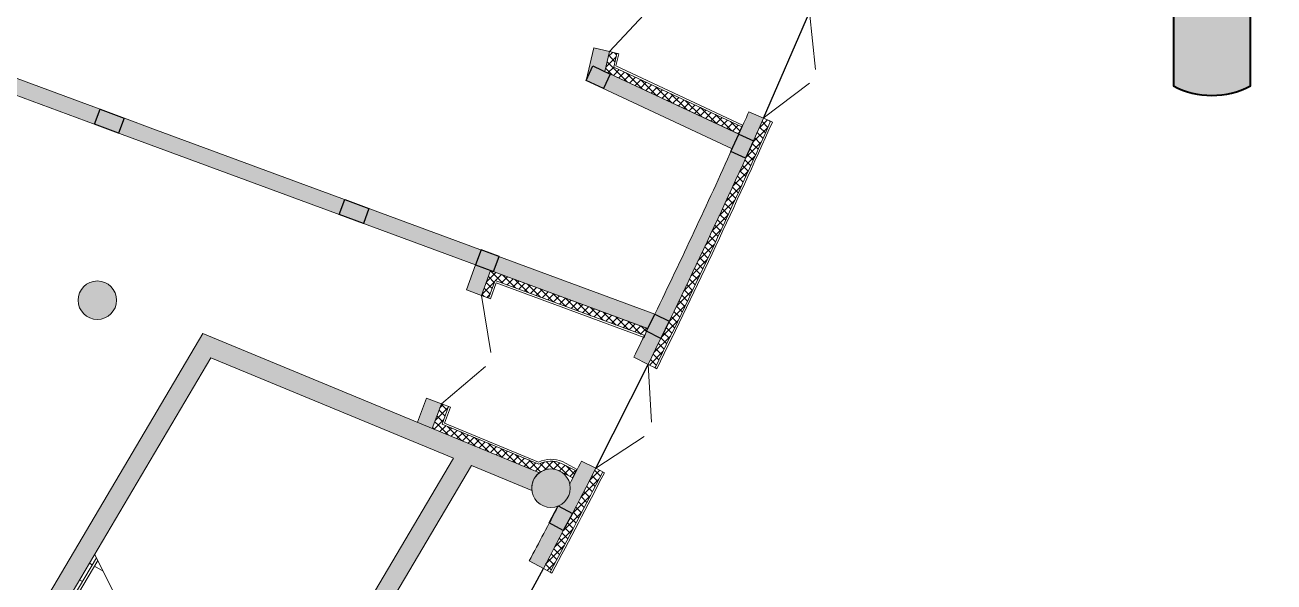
# Model space of a CAD drawing. Header units: millimetres. Extents: x 72919 to 485785, y -53256 to 338519.
# Drawn here: x 383115 to 402577, y 80379 to 89056 of the extents above; entities that cross this region are included whole.
import ezdxf

# ---------------------------------------------------------------- set-up
doc = ezdxf.new("R2010")
doc.units = ezdxf.units.MM
for name, color, linetype, lineweight in [('door', 177, 'Continuous', 9), ('gr', 251, 'Continuous', 40), ('stairs', 4, 'Continuous', 5), ('wall', 5, 'Continuous', 40)]:
    doc.layers.add(name, color=color, linetype=linetype, lineweight=lineweight)

# ---------------------------------------------------------------- blocks, each defined once
blk = doc.blocks.new('Пилон 1')
at = {"layer": 'wall', "lineweight": 9, "ltscale": 400, "true_color": 0x000000}
h = blk.add_hatch(color=18, dxfattribs=at)
h.dxf.hatch_style = 1
edge = h.paths.add_edge_path()
edge.add_line((600, -750), (600, 750))
edge.add_arc((0, -375), 1275, 61.9275, 118.0725)
edge.add_line((-600, 750), (-600, -750))
edge.add_arc((0, 375), 1275, 241.9275, 298.0725)
at = {"layer": 'wall', "color": 0, "ltscale": 400}
blk.add_lwpolyline([(600, -750), (600, 750, 0.25), (-600, 750), (-600, -750, 0.25), (600, -750)], format="xyb", dxfattribs=at)
blk = doc.blocks.new('Откосы  по обваловке')
at = {"layer": 'gr', "lineweight": 18, "flags": 128}
blk.add_lwpolyline([(35029.774, 32708.917, 0.124938), (35067.95, 32702.974, 0.055792), (35085.124, 32706.537), (35116.736, 32716.874)], format="xyb", dxfattribs=at)

msp = doc.modelspace()

# ---------------------------------------------------------------- hatches: boundary and pattern name
at = {"ltscale": 500, "true_color": 0x000000}
h = msp.add_hatch(color=18, dxfattribs=at)
h.dxf.hatch_style = 1
h.paths.add_polyline_path([(391857.20269, 88192.95585), (391964.13086, 88418.62076), (392235.23628, 88290.16123), (392128.30811, 88064.49632)])
h = msp.add_hatch(color=18, dxfattribs=at)
h.dxf.hatch_style = 1
h.paths.add_polyline_path([(384284.95582, 87743.38555), (384660.19516, 87604.83799), (384573.60293, 87370.3134), (384198.82788, 87510.11849)])
h = msp.add_hatch(color=18, dxfattribs=at)
h.dxf.hatch_style = 1
h.paths.add_polyline_path([(394239.819, 87356.60522), (394466.53279, 87251.91928), (394340.767, 86979.55378), (394114.05321, 87084.23972)])
h = msp.add_hatch(color=18, dxfattribs=at)
h.dxf.hatch_style = 1
h.paths.add_polyline_path([(388098.45055, 86335.34963), (388473.6899, 86196.80206), (388387.09766, 85962.27747), (388012.32262, 86102.08256)])
h = msp.add_hatch(color=18, dxfattribs=at)
h.dxf.hatch_style = 1
h.paths.add_polyline_path([(390417.3718, 85214.57124), (390503.89977, 85448.52183), (390222.31253, 85552.00431), (390135.78455, 85318.05371)])
h = msp.add_hatch(color=18, dxfattribs=at)
h.dxf.hatch_style = 1
edge = h.paths.add_edge_path()
edge.add_arc((384242.40898, 84768.03203), 300, 0, 360)
h = msp.add_hatch(color=18, dxfattribs=at)
h.dxf.hatch_style = 1
h.paths.add_polyline_path([(392930.28889, 84553.41331), (393154.59092, 84443.65499), (393022.73136, 84174.18689), (392798.42933, 84283.9452)])
h = msp.add_hatch(color=18, dxfattribs=at)
h.dxf.hatch_style = 1
edge = h.paths.add_edge_path()
edge.add_arc((391310.08741, 81840.50377), 300, 0, 360)
h = msp.add_hatch(color=18, dxfattribs=at)
h.dxf.hatch_style = 1
h.paths.add_polyline_path([(391424.18649, 81563.04855), (391644.19787, 81444.92454), (391502.28809, 81180.61106), (391282.27671, 81298.73508)])
at = {"layer": 'wall', "lineweight": 18, "ltscale": 0.007407, "true_color": 0x000000}
h = msp.add_hatch(color=18, dxfattribs=at)
h.dxf.hatch_style = 1
edge = h.paths.add_edge_path()
edge.add_line((384706.82624, 87584.26012), (384708.97404, 87586.93048))
edge.add_line((384708.97404, 87586.93048), (381132.69693, 88906.51235))
edge.add_line((381132.69693, 88906.51235), (381258.40667, 88595.79422))
edge.add_line((381258.40667, 88595.79422), (384626.85322, 87352.08102))
edge.add_line((384626.85322, 87352.08102), (384625.76733, 87348.97559))
edge.add_line((384625.76733, 87348.97559), (384984.46992, 87223.54651))
edge.add_line((384984.46992, 87223.54651), (384983.38403, 87220.44109))
edge.add_line((384983.38403, 87220.44109), (385161.96817, 87154.50343))
edge.add_arc((336810.43379, 104414.99944), 51340, 340.354488359, 340.63226247)
edge.add_line((385245.07976, 87389.11712), (385065.53164, 87455.36715))
edge.add_line((385065.53164, 87455.36715), (385065.52883, 87458.83104))
edge.add_line((385065.52883, 87458.83104), (384706.82624, 87584.26012))
h = msp.add_hatch(color=18, dxfattribs=at)
h.dxf.hatch_style = 1
h.paths.add_polyline_path([(394239.33139, 87356.96844), (394136.48495, 87128.94499), (391857.50162, 88192.8142), (391978.98694, 88698.83698), (392222.07942, 88640.47564), (392148.25695, 88332.9829)])
h = msp.add_hatch(color=18, dxfattribs=at)
h.dxf.hatch_style = 1
edge = h.paths.add_edge_path()
edge.add_line((392600.80955, 83879.23524), (392825.03983, 83768.68761))
edge.add_arc((307161.75141, 126143.19148), 95570.90333, 333.6800767583, 336.2199553977)
edge.add_line((394618.70053, 87606.46079), (394394.59295, 87703.89111))
edge.add_arc((295410.43379, 131794.99944), 108360, 333.7562716513, 335.9900873855, ccw=False)
h = msp.add_hatch(color=18, dxfattribs=at)
h.dxf.hatch_style = 1
edge = h.paths.add_edge_path()
edge.add_line((387955.13131, 86389.15688), (387955.04015, 86391.77486))
edge.add_line((387955.04015, 86391.77486), (387596.8851, 86518.75895))
edge.add_line((387596.8851, 86518.75895), (387598.59682, 86520.7117))
edge.add_line((387598.59682, 86520.7117), (386602.77283, 86888.15282))
edge.add_line((386602.77283, 86888.15282), (385245.07976, 87389.11712))
edge.add_arc((336810.43379, 104414.99944), 51340, 340.354488359, 340.63226247, ccw=False)
edge.add_line((385161.96817, 87154.50343), (386514.51882, 86655.10851))
edge.add_line((386514.51882, 86655.10851), (387515.24361, 86285.61634))
edge.add_line((387515.24361, 86285.61634), (387515.09197, 86283.04456))
edge.add_line((387515.09197, 86283.04456), (387873.24702, 86156.06046))
edge.add_line((387873.24702, 86156.06046), (387871.751, 86153.98506))
edge.add_line((387871.751, 86153.98506), (392338.78621, 84504.64593))
edge.add_arc((336810.43379, 104414.99944), 58990, 340.2740988346, 340.5174317044)
edge.add_line((392422.84365, 84740.65146), (387955.13131, 86389.15688))
h = msp.add_hatch(color=18, dxfattribs=at)
h.dxf.hatch_style = 1
h.paths.add_polyline_path([(390370.30737, 85231.45667), (390135.78278, 85318.04891), (389992.63687, 84930.35557), (390227.16146, 84843.76333)])
h = msp.add_hatch(color=18, dxfattribs=at)
h.dxf.hatch_style = 1
h.paths.add_polyline_path([(392930.28889, 84553.41331), (392422.84365, 84740.65146, -0.0010617403), (392338.78621, 84504.64593), (392820.22704, 84326.88616, 0.0005810483)])
h = msp.add_hatch(color=18, dxfattribs=at)
h.dxf.hatch_style = 1
edge = h.paths.add_edge_path()
edge.add_line((381509.11188, 76847.78726), (381661.82885, 77106.05047))
edge.add_line((381661.82885, 77106.05047), (385371.25089, 74832.92862))
edge.add_line((385371.25089, 74832.92862), (389791.13204, 82307.39472))
edge.add_line((389791.13204, 82307.39472), (386011.73186, 83872.87384))
edge.add_line((386011.73186, 83872.87384), (382836.24758, 78502.73854))
edge.add_line((382836.24758, 78502.73854), (382578.01644, 78655.43655))
edge.add_line((382578.01644, 78655.43655), (385886.01279, 84249.66607))
edge.add_line((385886.01279, 84249.66607), (390226.51752, 82454.28262))
edge.add_line((390226.51752, 82454.28262), (391130.11404, 82080.52374))
edge.add_arc((391310.08741, 81840.50377), 300, 126.86354118, 187.37585831)
edge.add_line((391012.56981, 81801.99045), (390071.08684, 82191.43362))
edge.add_line((390071.08684, 82191.43362), (385474.35672, 74417.89803))
edge.add_line((385474.35672, 74417.89803), (381509.11188, 76847.78726))
h = msp.add_hatch(color=18, dxfattribs=at)
h.dxf.hatch_style = 1
h.paths.add_polyline_path([(389603.69734, 83155.18627), (389369.17275, 83241.77851), (389230.52238, 82866.26079), (389461.7109, 82770.63319)])
h = msp.add_hatch(color=18, dxfattribs=at)
h.dxf.hatch_style = 1
edge = h.paths.add_edge_path()
edge.add_line((392010.22107, 82150.12865), (391786.9141, 82262.54906))
edge.add_line((391786.9141, 82262.54906), (391602.84472, 81906.02593))
edge.add_arc((391310.08741, 81840.50377), 300, -67.645856961, 12.615498475, ccw=False)
edge.add_arc((295410.43379, 131794.99944), 108360, 331.8714201535, 332.3825808737, ccw=False)
edge.add_line((390972.23029, 80708.47823), (391192.15394, 80589.58777))
edge.add_arc((295410.43379, 131794.99944), 108610, 331.8708055148, 332.8003173582)

# ---------------------------------------------------------------- linework, layer by layer
at = {"color": 18, "ltscale": 500, "true_color": 0x000000}
for points in [[(415650.43379, 180914.99944, 0.4142135624), (336810.43379, 259754.99944), (221610.43379, 259754.99944, 0.4142135624), (142770.43379, 180914.99944), (142770.43379, 104414.99944, 0.4142135624), (221610.43379, 25574.99944), (336810.43379, 25574.99944, 0.4142135624), (415650.43379, 104414.99944)], [(414950.43379, 180914.99944, 0.4142135624), (336810.43379, 259054.99944), (221610.43379, 259054.99944, 0.4142135624), (143470.43379, 180914.99944), (143470.43379, 104414.99944, 0.4142135624), (221610.43379, 26274.99944), (336810.43379, 26274.99944, 0.4142135624), (414950.43379, 104414.99944)]]:
    msp.add_lwpolyline(points, format="xyb", close=True, dxfattribs=at)
msp.add_lwpolyline([(414950.43379, 104414.99944, -0.1841557629), (395118.46912, 52395.45874, -0.1841557629)], format="xyb", dxfattribs=at)
for points in [[(394623.81131, 87604.0748), (395346.45624, 89263.55795)], [(392010.22107, 82150.12865), (392824.11651, 83766.81483)], [(390711.84169, 79701.10584), (391192.15394, 80589.58777)]]:
    msp.add_lwpolyline(points, dxfattribs=at)
for points in [[(391857.20269, 88192.95585), (391964.13086, 88418.62076), (392235.23628, 88290.16123), (392128.30811, 88064.49632)], [(384284.95582, 87743.38557), (384660.19516, 87604.83799), (384573.60293, 87370.3134), (384198.82788, 87510.11849)], [(394239.819, 87356.60522), (394466.53279, 87251.91928), (394340.767, 86979.55378), (394114.05321, 87084.23972)], [(388098.45055, 86335.34965), (388473.6899, 86196.80206), (388387.09766, 85962.27747), (388012.32262, 86102.08256)], [(390417.3718, 85214.57124), (390503.89977, 85448.52183), (390222.31253, 85552.00431), (390135.78455, 85318.05371)], [(392930.28889, 84553.41331), (393154.59092, 84443.65499), (393022.73136, 84174.18689), (392798.42933, 84283.9452)], [(391424.18649, 81563.04855), (391644.19787, 81444.92454), (391502.28809, 81180.61106), (391282.27671, 81298.73508)]]:
    msp.add_lwpolyline(points, close=True, dxfattribs=at)
at = {"color": 1, "lineweight": 18, "ltscale": 3000}
msp.add_lwpolyline([(385262.28992, 78700.46304), (384200.62563, 80810.06987)], dxfattribs=at)
at = {"layer": 'door', "ltscale": 100}
for p, q in [((392222.07942, 88640.47564), (392836.05046, 89298.53306)), ((395337.43858, 89256.79392), (395431.79727, 88361.75402)), ((394618.70053, 87606.46079), (395337.58512, 88147.94481)), ((390227.16146, 84843.76333), (390371.82409, 83955.46568)), ((389603.69734, 83155.18627), (390290.91503, 83736.33328))]:
    msp.add_line(p, q, dxfattribs=at)
at = {"layer": 'door', "linetype": 'ByBlock', "ltscale": 100}
for p, q in [((392875.57511, 82868.28714), (392824.11651, 83766.81483)), ((392010.22107, 82150.12865), (392762.63958, 82643.95695))]:
    msp.add_line(p, q, dxfattribs=at)
at = {"layer": 'stairs', "color": 4, "ltscale": 100}
for p, q in [((384162.23927, 80646.92529), (384119.20299, 80672.37363)), ((384334.00303, 80545.35743), (384196.67076, 80626.56516)), ((384009.54151, 80388.694), (383966.50495, 80414.14251))]:
    msp.add_line(p, q, dxfattribs=at)
msp.add_lwpolyline([(384248.69713, 80714.54817), (382908.91769, 78448.81585), (382874.48818, 78469.17481), (384227.33117, 80757.00395)], dxfattribs=at)
at = {"layer": 'wall', "color": 18, "lineweight": 18, "ltscale": 0.007407, "true_color": 0x000000, "extrusion": (-0.707107, -0.707107, 0)}
for p, q in [((392265.21066, 88278.38687), (392160.32937, 88383.26816)), ((389496.54656, 82756.22395), (389467.21908, 82785.55144))]:
    msp.add_line(p, q, dxfattribs=at)
at = {"layer": 'wall', "color": 18, "lineweight": 18, "ltscale": 0.007407, "true_color": 0x000000}
for p, q in [((392497.29569, 88170.04552), (392184.2861, 88483.05512)), ((391857.50162, 88192.8142), (394136.48495, 87128.94499)), ((394294.88416, 87496.43886), (394231.43451, 87360.51924)), ((390560.55633, 85033.29373), (390368.17329, 85225.67677)), ((391149.08162, 82093.63839), (390963.36089, 82279.35913)), ((391572.97185, 82040.97922), (391355.95992, 82257.99115))]:
    msp.add_line(p, q, dxfattribs=at)
at = {"layer": 'wall', "color": 18, "lineweight": 18, "ltscale": 0.007407, "true_color": 0x000000, "extrusion": (-0.346369, -0.938098, 0)}
msp.add_line((390367.87622, 84791.80799), (390227.16146, 84843.76333), dxfattribs=at)
at = {"layer": 'wall', "color": 18, "lineweight": 18, "ltscale": 0.007407, "true_color": 0x000000, "extrusion": (-0.457093, -0.889419, 0)}
msp.add_line((392143.63391, 82081.5647), (392010.22107, 82150.12865), dxfattribs=at)
at = {"layer": 'wall', "color": 18, "lineweight": 18, "ltscale": 0.007407, "true_color": 0x000000}
for points in [[(377424.62237, 87862.33878), (380077.69559, 86762.99989), (381132.69693, 88906.51235), (384708.97404, 87586.93048), (385065.53164, 87455.36715), (387598.59682, 86520.7117), (387955.13131, 86389.15688), (392930.28889, 84553.41331)], [(390135.78278, 85318.04891), (387871.751, 86153.98506), (387515.24361, 86285.61634), (384983.38403, 87220.44109), (384626.85322, 87352.08102), (381258.40667, 88595.79422), (380198.51948, 86442.35487), (377453.04403, 87579.96183)], [(391857.50162, 88192.8142), (391978.98694, 88698.83698), (392222.07942, 88640.47564), (392148.25695, 88332.9829), (394239.28099, 87356.85637)], [(392148.25695, 88332.9829), (392222.07942, 88640.47564)], [(392204.4295, 88566.95843), (392267.13083, 88629.65975)], [(392307.76056, 88483.32434), (392209.6435, 88588.67629)], [(392222.07942, 88640.47564), (392367.93491, 88605.45883)], [(392322.71014, 88417.08412), (392367.93491, 88605.45883)], [(392283.14874, 88270.01306), (392373.43347, 88360.29779)], [(394294.88416, 87496.43886), (392322.71014, 88417.08412)], [(392451.87278, 88191.24973), (392542.15751, 88281.53446)], [(392536.23481, 88151.86806), (392626.51954, 88242.15279)], [(392620.59683, 88112.4864), (392710.88156, 88202.77113)], [(392961.46576, 87953.36283), (392713.087, 88201.74159)], [(392704.95885, 88073.10473), (392795.24358, 88163.38946)], [(392789.32087, 88033.72307), (392879.6056, 88124.0078)], [(392873.68289, 87994.3414), (392963.96762, 88084.62613)], [(393193.55079, 87845.02149), (392945.17203, 88093.40024)], [(392958.04492, 87954.95974), (393048.32964, 88045.24447)], [(393042.40694, 87915.57807), (393132.69167, 88005.8628)], [(393425.63582, 87736.68014), (393177.25706, 87985.0589)], [(393211.13098, 87836.81474), (393301.41571, 87927.09947)], [(393295.493, 87797.43308), (393385.77773, 87887.71781)], [(393379.85503, 87758.05142), (393470.13975, 87848.33614)], [(393657.72085, 87628.3388), (393409.3421, 87876.71755)], [(393464.21705, 87718.66975), (393554.50178, 87808.95448)], [(393548.57907, 87679.28809), (393638.8638, 87769.57281)], [(393632.94109, 87639.90642), (393723.22582, 87730.19115)], [(393889.80588, 87519.99745), (393641.42713, 87768.37621)], [(393717.30311, 87600.52476), (393807.58784, 87690.80948)], [(393886.02716, 87521.76143), (393976.31188, 87612.04615)], [(394733.42926, 87555.24955), (394623.81131, 87604.0748)], [(393970.38918, 87482.37976), (394060.67391, 87572.66449)], [(394054.7512, 87442.9981), (394145.03593, 87533.28282)], [(394139.11322, 87403.61643), (394229.39795, 87493.90116)], [(394452.97254, 87222.501), (394691.33446, 87460.86292)], [(394729.5247, 87546.48444), (394710.58404, 87565.4251)], [(394223.47524, 87364.23477), (394241.65614, 87382.41566)], [(394614.83374, 87289.94434), (394524.03495, 87380.74313)], [(394248.19261, 86770.2337), (394489.43918, 87011.48027)], [(394461.05882, 86948.74452), (394370.37844, 87039.42489)], [(394499.59383, 87033.95319), (394408.884, 87124.66302)], [(394383.80658, 86778.50938), (394293.18484, 86869.13112)], [(394422.46305, 86863.5966), (394331.81204, 86954.24761)], [(394144.07442, 86542.37183), (394386.80509, 86785.10249)], [(394267.47358, 86523.61132), (394176.93907, 86614.14583)], [(394306.31179, 86608.5168), (394215.7483, 86699.08029)], [(394189.61583, 86353.98169), (394099.13901, 86444.45852)], [(393932.27296, 86083.08299), (394178.05989, 86328.86992)], [(393715.56478, 85618.88744), (393964.53197, 85867.85462)], [(393875.77545, 85677.87258), (393785.52561, 85768.12242)], [(393757.09548, 85425.32149), (393666.92923, 85515.48774)], [(390135.78278, 85318.04891), (389992.63687, 84930.35557), (390227.16146, 84843.76333), (390370.30737, 85231.45667)], [(393677.67676, 85257.25284), (393587.56577, 85347.36383)], [(390304.91095, 85054.3384), (390451.90235, 85201.3298)], [(390428.22855, 85041.87782), (390334.80461, 85135.30176)], [(392820.22704, 84326.88616), (390370.30737, 85231.45667)], [(390448.85342, 85074.53719), (390542.27736, 85167.96113)], [(390539.22844, 85041.16851), (390632.65238, 85134.59245)], [(390629.60345, 85007.79984), (390723.02739, 85101.22378)], [(393558.10165, 85005.59689), (393468.07289, 85095.62565)], [(390810.35347, 84941.06249), (390903.77741, 85034.48643)], [(391081.47851, 84840.95647), (391174.90245, 84934.38041)], [(391171.85352, 84807.58779), (391265.27746, 84901.01173)], [(391262.22853, 84774.21912), (391355.65248, 84867.64306)], [(393266.63525, 84674.98316), (393522.36989, 84930.7178)], [(393518.1243, 84921.83055), (393428.12276, 85011.83209)], [(391352.60355, 84740.85044), (391446.02749, 84834.27438)], [(391714.1036, 84607.37574), (391807.52754, 84700.79969)], [(391933.79593, 84526.25994), (391731.00053, 84729.05534)], [(393397.83603, 84670.88776), (393307.91563, 84760.80817)], [(391894.85362, 84540.6384), (391988.27756, 84634.06234)], [(392129.97301, 84453.82654), (391927.17761, 84656.62194)], [(391985.22863, 84507.26972), (392078.65257, 84600.69366)], [(392075.60364, 84473.90105), (392169.02759, 84567.32499)], [(392165.97866, 84440.53237), (392259.4026, 84533.95631)], [(393277.01457, 84420.47817), (393187.17449, 84510.31824)], [(393033.98196, 84194.8425), (393293.32348, 84454.18401)], [(393236.62251, 84337.12654), (393146.80903, 84426.94002)], [(392762.96294, 84188.13152), (392773.35401, 84216.27447)], [(393074.46446, 84004.30984), (392984.75649, 84094.01781)], [(392993.03228, 83838.25465), (392903.37653, 83927.91039)], [(393033.77775, 83921.25286), (392944.09594, 84010.93467)], [(392600.80955, 83879.23524), (392824.11651, 83766.81483)], [(392926.63857, 83716.26804), (392939.15921, 83728.78869)], [(389230.52238, 82866.26079), (389369.17275, 83241.77851), (389603.69734, 83155.18627), (389461.7109, 82770.63319)], [(389716.26914, 83113.622), (389614.27649, 82837.38726)], [(389652.41789, 82854.07578), (389744.41209, 83103.23093)], [(389580.66863, 82721.42815), (389672.53146, 82813.29099)], [(389614.27649, 82837.38726), (391120.7967, 82214.23821)], [(389668.20445, 82685.22029), (389760.06729, 82777.08313)], [(389918.61687, 82581.64102), (389697.14997, 82803.10792)], [(390129.65202, 82494.34956), (389908.18513, 82715.81645)], [(389930.81194, 82576.59672), (390022.67478, 82668.45956)], [(390018.34777, 82540.38886), (390110.21061, 82632.2517)], [(390105.8836, 82504.181), (390197.74644, 82596.04384)], [(390340.68717, 82407.05809), (390119.22028, 82628.52499)], [(390280.95526, 82431.76529), (390372.8181, 82523.62813)], [(390551.72232, 82319.76663), (390330.25543, 82541.23352)], [(390368.49109, 82395.55743), (390460.35392, 82487.42027)], [(390762.75748, 82232.47516), (390541.29058, 82453.94206)], [(390631.09857, 82286.93386), (390722.96141, 82378.79669)], [(390718.6344, 82250.726), (390810.49724, 82342.58884)], [(390973.79263, 82145.1837), (390752.32573, 82366.65059)], [(390806.17023, 82214.51814), (390898.03307, 82306.38098)], [(390981.24189, 82142.10242), (391073.10473, 82233.96526)], [(391209.91083, 82123.28399), (391345.62447, 82258.99764)], [(391442.56472, 82108.45051), (391531.60593, 82197.49171)], [(391475.15045, 82226.70863), (391475.14765, 82226.70264)], [(391720.49974, 82133.53757), (391487.88739, 82253.88878)], [(391524.1151, 82066.2572), (391613.1563, 82155.2984)], [(391701.81313, 82109.42828), (391715.59893, 82136.0732)], [(391651.66236, 82000.26557), (391424.18865, 82117.9581)], [(391424.18865, 82117.9581), (391651.66236, 82000.26557)], [(391778.62613, 81702.0498), (392058.73144, 81982.15511)], [(392039.77999, 81945.40214), (391950.70005, 82034.48208)], [(392081.86354, 82027.06228), (391992.7595, 82116.16632)], [(391955.44015, 81782.25461), (391866.40817, 81871.28659)], [(391828.4992, 81537.9645), (391739.53854, 81626.92516)], [(391701.04193, 81294.19071), (391612.15185, 81383.08079)], [(391743.58498, 81375.39134), (391654.67145, 81464.30487)], [(391368.35064, 80920.54325), (391655.76848, 81207.96109)], [(391658.44165, 81213.0473), (391569.57493, 81301.91403)], [(391573.06957, 81050.93201), (391484.24932, 81139.75225)], [(391227.71749, 80656.16641), (391517.70753, 80946.15645)], [(391401.64058, 80727.38625), (391312.91233, 80816.1145)], [(391444.58332, 80808.1872), (391355.83219, 80896.93833)], [(391315.58439, 80565.95507), (391226.90164, 80654.63782)], [(391252.57899, 80557.28422), (391377.69363, 80682.39886)], [(391358.64092, 80646.64222), (391269.93546, 80735.34768)], [(391297.98035, 80533.01242), (391324.43695, 80518.86858)]]:
    msp.add_lwpolyline(points, dxfattribs=at)
at = {"layer": 'wall', "color": 18, "lineweight": 18, "ltscale": 0.007407, "true_color": 0x000000, "extrusion": (0.707107, -0.707107, 0)}
for points, elevation in [([(339808.80574, 0), (340043.58728, 0)], 214794.74981), ([(339770.59351, 0), (339898.2754, 0)], 214882.24981), ([(339834.20534, 0), (339961.88723, 0)], 215057.24981), ([(340120.45858, 0), (340248.14047, 0)], 215844.74981), ([(340374.90591, 0), (340502.58779, 0)], 216544.74981), ([(340825.90948, 0), (341010.2098, 0)], 217157.24981), ([(340364.49717, 0), (340703.61231, 0)], 217332.24981), ([(339660.23039, 0), (340005.64328, 0)], 217594.74981), ([(339182.26162, 0), (339532.08297, 0)], 217769.74981), ([(338697.21824, 0), (339051.62927, 0)], 217944.74981), ([(338451.95527, 0), (338808.73302, 0)], 218032.24981), ([(335939.81243, 0), (336226.60843, 0)], 215932.24981), ([(336366.74282, 0), (336498.86422, 0)], 216194.74981), ([(338204.81525, 0), (338564.00986, 0)], 218119.74981), ([(335963.2236, 0), (336036.67213, 0)], 216019.74981), ([(336447.36195, 0), (336579.48336, 0)], 216369.74981), ([(336487.67152, 0), (336619.79293, 0)], 216457.24981), ([(336689.21936, 0), (336821.34077, 0)], 216894.74981), ([(336729.52893, 0), (336861.65033, 0)], 216982.24981), ([(336769.8385, 0), (336901.9599, 0)], 217069.74981), ([(336850.45763, 0), (336982.57904, 0)], 217244.74981), ([(337704.74751, 0), (338068.93347, 0)], 218294.74981), ([(337052.00548, 0), (337184.12688, 0)], 217682.24981), ([(337092.31504, 0), (337224.43645, 0)], 217769.74981), ([(337132.62461, 0), (337264.74602, 0)], 217857.24981), ([(337172.93418, 0), (337305.05558, 0)], 217944.74981), ([(337213.24375, 0), (337345.36515, 0)], 218032.24981), ([(337253.55332, 0), (337385.67472, 0)], 218119.74981), ([(337196.68756, 0), (337566.08799, 0)], 218469.74981), ([(337007.72042, 0), (337311.64809, 0)], 218557.24981), ([(334230.38578, 0), (334303.87908, 0)], 216719.74981), ([(334040.44948, 0), (334327.24548, 0)], 216807.24981), ([(333931.72104, 0), (334137.30919, 0)], 216894.74981), ([(334040.60411, 0), (334170.51778, 0)], 217157.24981), ([(334076.89847, 0), (334206.81214, 0)], 217244.74981), ([(334222.07589, 0), (334351.98957, 0)], 217594.74981), ([(334330.95896, 0), (334460.87264, 0)], 217857.24981), ([(334367.25332, 0), (334497.16699, 0)], 217944.74981), ([(334512.43075, 0), (334642.34442, 0)], 218294.74981), ([(334585.01946, 0), (334787.14288, 0)], 218469.74981), ([(334805.4874, 0), (334945.88608, 0)], 218644.74981), ([(334906.7934, 0), (335032.71667, 0)], 218907.24981), ([(335077.05608, 0), (335303.0536, 0)], 219169.74981), ([(334523.15927, 0), (334922.64409, 0)], 219344.74981), ([(334242.27685, 0), (334645.20748, 0)], 219432.24981)]:
    msp.add_lwpolyline(points, dxfattribs=dict(at, elevation=elevation))
at = {"layer": 'wall', "color": 18, "lineweight": 18, "ltscale": 0.007407, "true_color": 0x000000, "extrusion": (0.97237, -0.233445, 0), "elevation": 360812.24406}
msp.add_lwpolyline([(177753.75828, 0), (177535.53031, 0)], dxfattribs=at)
at = {"layer": 'wall', "color": 18, "lineweight": 18, "ltscale": 0.007407, "true_color": 0x000000, "extrusion": (-0.707107, -0.707107, 0)}
for points, elevation in [([(214779.56408, 0), (214733.27705, 0)], -340063.25231), ([(216973.71153, 0), (216766.34409, 0)], -340583.13647), ([(217278.16553, 0), (217149.71445, 0)], -340845.63647), ([(217244.7314, 0), (217116.23797, 0)], -340933.13647), ([(217377.95021, 0), (217249.62534, 0)], -340583.13647), ([(217344.77485, 0), (217216.40804, 0)], -340670.63647), ([(217542.53732, 0), (217414.42008, 0)], -340145.63647), ([(217640.26085, 0), (217512.26657, 0)], -339883.13647), ([(217737.21552, 0), (217609.34301, 0)], -339620.63647), ([(217897.10404, 0), (217769.43182, 0)], -339183.13647), ([(218054.87292, 0), (217927.39773, 0)], -338745.63647), ([(216230.33552, 0), (215943.53952, 0)], -336383.13647), ([(216420.27181, 0), (216133.47581, 0)], -336470.63647), ([(218148.52091, 0), (218021.16238, 0)], -338483.13647), ([(216021.37862, 0), (215889.25722, 0)], -336033.13647), ([(215981.06906, 0), (215848.94765, 0)], -336120.63647), ([(216800.1444, 0), (216513.3484, 0)], -336645.63647), ([(216990.08069, 0), (216703.28469, 0)], -336733.13647), ([(218241.41143, 0), (218114.16841, 0)], -338220.63647), ([(217180.01699, 0), (216893.22099, 0)], -336820.63647), ([(217749.82587, 0), (217463.02987, 0)], -337083.13647), ([(217939.76217, 0), (217652.96617, 0)], -337170.63647), ([(218129.69846, 0), (217842.90246, 0)], -337258.13647), ([(218455.22182, 0), (218328.24387, 0)], -337608.13647), ([(216827.56999, 0), (216695.44858, 0)], -334283.13647), ([(216908.18912, 0), (216776.06772, 0)], -334108.13647), ([(216867.87955, 0), (216735.75815, 0)], -334195.63647), ([(216903.22749, 0), (216816.37729, 0)], -334020.63647), ([(218569.77865, 0), (218436.76182, 0)], -334720.63647), ([(218648.23456, 0), (218483.46836, 0)], -334808.13647), ([(218931.41519, 0), (218751.36323, 0)], -334983.13647), ([(219353.30354, 0), (219227.42704, 0)], -334895.63647), ([(219626.25182, 0), (219500.7063, 0)], -334020.63647), ([(219599.32084, 0), (219473.74274, 0)], -334108.13647)]:
    msp.add_lwpolyline(points, dxfattribs=dict(at, elevation=elevation))
at = {"layer": 'wall', "color": 18, "lineweight": 18, "ltscale": 0.007407, "true_color": 0x000000, "extrusion": (-0.422998, -0.906131, 0)}
for points, elevation in [([(318070.95914, 0), (320271.93805, 0)], -246039.03134), ([(320271.93805, 0), (317972.95691, 0)], -245919.03134)]:
    msp.add_lwpolyline(points, dxfattribs=dict(at, elevation=elevation))
at = {"layer": 'wall', "color": 18, "lineweight": 18, "ltscale": 0.007407, "true_color": 0x000000, "extrusion": (0.707107, 0.707107, 0)}
for points, elevation in [([(-215432.58009, 0), (-215081.31949, 0)], 339970.63647), ([(-216876.88689, 0), (-216525.62629, 0)], 340495.63647), ([(-217704.98259, 0), (-217577.06962, 0)], 339708.13647), ([(-217801.42592, 0), (-217673.63392, 0)], 339445.63647), ([(-217769.36327, 0), (-217641.53108, 0)], 339533.13647), ([(-217865.29622, 0), (-217737.58421, 0)], 339270.63647), ([(-217833.40354, 0), (-217705.6516, 0)], 339358.13647), ([(-217960.46539, 0), (-217832.87238, 0)], 339008.13647), ([(-217992.01909, 0), (-217864.46548, 0)], 338920.63647), ([(-218117.38918, 0), (-217989.99189, 0)], 338570.63647), ([(-215981.5734, 0), (-215929.56679, 0)], 335945.63647), ([(-216610.20811, 0), (-216323.4121, 0)], 336558.13647), ([(-218333.54655, 0), (-218206.41789, 0)], 337958.13647), ([(-218272.20697, 0), (-218145.0022, 0)], 338133.13647), ([(-218364.09074, 0), (-218236.99995, 0)], 337870.63647), ([(-218153.76403, 0), (-218032.83875, 0)], 337345.63647), ([(-218515.55869, 0), (-218388.65535, 0)], 337433.13647), ([(-218485.43192, 0), (-218358.49134, 0)], 337520.63647), ([(-218635.23385, 0), (-218508.47822, 0)], 337083.13647), ([(-217109.11096, 0), (-216903.22749, 0)], 334020.63647), ([(-219297.74081, 0), (-219171.79672, 0)], 335070.63647), ([(-219380.96298, 0), (-219255.1201, 0)], 334808.13647), ([(-219436.03834, 0), (-219310.26235, 0)], 334633.13647), ([(-219545.21676, 0), (-219419.57316, 0)], 334283.13647)]:
    msp.add_lwpolyline(points, dxfattribs=dict(at, elevation=elevation))
at = {"layer": 'wall', "color": 18, "lineweight": 18, "ltscale": 0.007407, "true_color": 0x000000}
for points in [[(392824.11651, 83766.81483, 0.0097567819), (394623.81131, 87604.0748), (394394.59295, 87703.89111)], [(391424.18649, 81563.04855, -0.0022303631), (390972.23029, 80708.47823), (391192.15394, 80589.58777, 0.0040557828), (392010.22107, 82150.12865), (391786.9141, 82262.54906, -0.000925702), (391602.84472, 81906.02593)]]:
    msp.add_lwpolyline(points, format="xyb", dxfattribs=at)
at = {"layer": 'wall', "color": 18, "lineweight": 18, "ltscale": 0.007407, "true_color": 0x000000, "extrusion": (-0.406877, -0.913483, 0), "elevation": -240588.22625}
msp.add_lwpolyline([(324988.0085, 0), (324958.0085, 0)], dxfattribs=at)
at = {"layer": 'wall', "color": 18, "lineweight": 18, "ltscale": 0.007407, "true_color": 0x000000, "extrusion": (0.938098, -0.346369, 0)}
for points, elevation in [([(214754.37133, 0), (215167.64712, 0)], 336684.21661), ([(215047.64712, 0), (214754.37133, 0)], 336804.21661), ([(214754.37133, 0), (215017.64712, 0)], 336834.21661), ([(215167.64712, 0), (215047.64712, 0)], 339290.13834), ([(212544.44302, 0), (212954.37133, 0)], 336684.21661)]:
    msp.add_lwpolyline(points, dxfattribs=dict(at, elevation=elevation))
at = {"layer": 'wall', "color": 18, "lineweight": 18, "ltscale": 0.007407, "true_color": 0x000000, "extrusion": (-0.346369, -0.938098, 0)}
for points, elevation in [([(336684.21661, 0), (339290.13834, 0)], -215167.64712), ([(339290.13834, 0), (336804.21661, 0)], -215047.64712), ([(336684.21661, 0), (336834.21661, 0)], -212954.37133)]:
    msp.add_lwpolyline(points, dxfattribs=dict(at, elevation=elevation))
at = {"layer": 'wall', "color": 18, "lineweight": 18, "ltscale": 0.007407, "true_color": 0x000000, "extrusion": (0.346369, 0.938098, 0), "elevation": 215017.64712}
msp.add_lwpolyline([(-336834.21661, 0), (-339290.13834, 0)], dxfattribs=at)
at = {"layer": 'wall', "color": 18, "lineweight": 18, "ltscale": 0.007407, "true_color": 0x000000}
msp.add_lwpolyline([(381509.11188, 76847.78726), (381661.82885, 77106.05047), (385371.25089, 74832.92862), (389791.13204, 82307.39472), (386011.73186, 83872.87384), (382836.24758, 78502.73854), (382578.01644, 78655.43655), (385886.01279, 84249.66607), (390226.51752, 82454.28262), (391130.11404, 82080.52374, 0.2703465324), (391012.56981, 81801.99045), (390071.08684, 82191.43362), (385474.35672, 74417.89803)], format="xyb", close=True, dxfattribs=at)
at = {"layer": 'wall', "color": 18, "lineweight": 18, "ltscale": 0.007407, "true_color": 0x000000, "extrusion": (-0.442208, -0.896913, 0), "elevation": -248841.38765}
for points in [[(315286.58325, 0), (315406.58325, 0)], [(315406.58324, 0), (315436.58324, 0)]]:
    msp.add_lwpolyline(points, dxfattribs=at)
at = {"layer": 'wall', "color": 18, "lineweight": 18, "ltscale": 0.007407, "true_color": 0x000000, "extrusion": (0.382227, 0.924069, 0), "elevation": 225498.4509}
msp.add_lwpolyline([(-329983.00388, 0), (-328396.48793, 0)], dxfattribs=at)
at = {"layer": 'wall', "color": 18, "lineweight": 18, "ltscale": 0.007407, "true_color": 0x000000, "extrusion": (0.997581, 0.069512, 0)}
for points, elevation in [([(54827.65856, 0), (54828.81179, 0)], 395889.61394), ([(54827.65852, 0), (54828.81175, 0)], 395889.61395)]:
    msp.add_lwpolyline(points, dxfattribs=dict(at, elevation=elevation))
at = {"layer": 'wall', "color": 18, "lineweight": 18, "ltscale": 0.007407, "true_color": 0x000000, "extrusion": (0.459527, 0.888164, 0), "elevation": 252924.09975}
msp.add_lwpolyline([(-309908.73111, 0), (-310163.93792, 0)], dxfattribs=at)
at = {"layer": 'wall', "color": 18, "lineweight": 18, "ltscale": 0.007407, "true_color": 0x000000, "extrusion": (0.888164, -0.459527, 0), "elevation": 310163.93792}
msp.add_lwpolyline([(252924.09975, 0), (252804.09975, 0)], dxfattribs=at)
at = {"layer": 'wall', "color": 18, "lineweight": 18, "ltscale": 0.007407, "true_color": 0x000000, "extrusion": (-0.471461, -0.881887, 0), "elevation": -255502.85083}
msp.add_lwpolyline([(306992.30638, 0), (307112.30638, 0)], dxfattribs=at)
at = {"layer": 'wall', "color": 18, "lineweight": 18, "ltscale": 0.007407, "true_color": 0x000000}
for centre in [(384242.40898, 84768.03203), (391310.08741, 81840.50377)]:
    msp.add_circle(centre, 300, dxfattribs=at)
at = {"layer": 'wall', "color": 18, "lineweight": 18, "ltscale": 0.007407, "true_color": 0x000000, "extrusion": (0, 0, -1)}
for centre, radius, start, end in [((-295410.43379, 131794.99944), 108610, 204.0088111026, 206.2448298505), ((-295410.43379, 131794.99944), 108730, 204.0088111026, 206.2448298505), ((-391310.08741, 81840.50377), 420, 63.199647041, 113.141748711), ((-295410.43379, 131794.99944), 108610, 207.1996826425, 208.129194484), ((-295410.43379, 131794.99944), 108730, 207.1996826425, 208.129194484)]:
    msp.add_arc(centre, radius, start, end, dxfattribs=at)
at = {"layer": 'wall', "color": 18, "lineweight": 18, "ltscale": 0.007407, "true_color": 0x000000}
for centre, radius, start, end in [((295410.43379, 131794.99944), 108360, 335.7890530231, 335.9900873809), ((295410.43379, 131794.99944), 108730, 333.7551701495, 335.9911888974), ((295410.43379, 131794.99944), 108760, 333.7551701495, 335.9911888974), ((295410.43379, 131794.99944), 108360, 334.1530397403, 335.6568532753), ((295410.43379, 131794.99944), 108360, 333.756271648, 334.0198733021), ((391310.08741, 81840.50377), 450, 66.727097939, 115.202725277), ((391310.08741, 81840.50377), 300, 67.645412184, 126.863541173), ((295410.43379, 131794.99944), 108730, 331.870805516, 332.8003173575), ((295410.43379, 131794.99944), 108760, 331.870805516, 332.8003173575)]:
    msp.add_arc(centre, radius, start, end, dxfattribs=at)

# ---------------------------------------------------------------- block references
at = {"layer": 'wall', "color": 18, "lineweight": 18, "ltscale": 0.007407, "true_color": 0x000000, "xscale": 999.9999999999999, "yscale": 999.9999999999999, "zscale": 999.9999999999999, "rotation": 71.89262594900111}
msp.add_blockref('Откосы  по обваловке', (20598007.21244, -43408295.21277), dxfattribs=at)
at = {"layer": 'wall', "color": 18, "lineweight": 18, "ltscale": 0.007407, "true_color": 0x000000, "rotation": 180}
msp.add_blockref('Пилон 1', (401609.16528, 88858.2004), dxfattribs=at)

doc.saveas('drawing.dxf')
